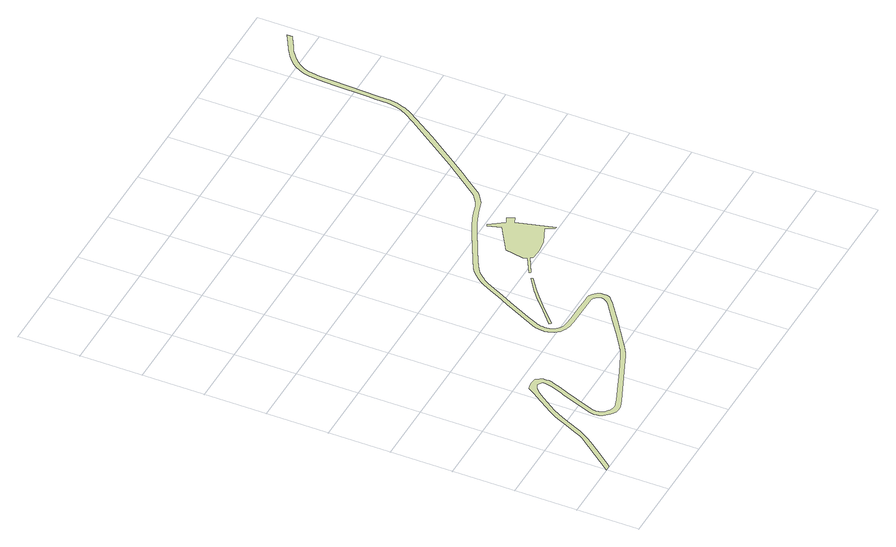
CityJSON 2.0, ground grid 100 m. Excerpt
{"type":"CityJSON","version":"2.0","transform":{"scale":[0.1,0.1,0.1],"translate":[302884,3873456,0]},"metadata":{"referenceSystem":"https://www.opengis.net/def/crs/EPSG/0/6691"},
"CityObjects":{
"landuse1":{"type":"LandUse","attributes":{"class":"204","LandUseDetailAttribute.prefecture":"22","LandUseDetailAttribute.city":"22203","LandUseDetailAttribute.surveyYear":2015},"geometry":[{"type":"MultiSurface","lod":"1","boundaries":[[[0,1,2,3,4,5,6,7,8,9,10]]]}]},
"landuse2":{"type":"LandUse","attributes":{"class":"215","LandUseDetailAttribute.prefecture":"22","LandUseDetailAttribute.city":"22203","LandUseDetailAttribute.surveyYear":2015},"geometry":[{"type":"MultiSurface","lod":"1","boundaries":[[[11,12,13,14,15,16,17,18,19,20,21,22,23,24,25,26,27,28,29,30,31,32,33,34,35,36,37,38,39,40,41,42,43,44,45,46,47,48,49,50,51,52,53,54,55,56,57,58,59,60,61,62,63,64,65,66,67,68,69,70,71,72,73,74,75,76,77,78,79,80,81,82,83,84,85,86,87,88,89,90,91,92,93,94,95,96,97,98,99,100,101,102,103,104,105,106,107,108,109,110,111,112,113,114,115,116,117,118,119,120,121,122,123,124,125,126,127,128,129,130,131,132,133,134,135,136,137,138,139,140,141,142,143,144,145,146,147,148,149,150,151,152,153,154,155,156,157,158,159,160,161,162,163,164,165,166,167,168,169,170,171,172,173,174,175,176,177,178,179,180,181,182,183,184,185,186,187,188,189,190,191,192,193,194,195,196,197,198,199,200,201,202,203,204,205,206,207,208,209,210,211,212,213,214,215,216,217,218,219,220,221,222,223,224,225,226,227,228,229,230,231,232,233,234,235,236,237,238,239,240,241,242,243,244,245,246,247,248,249,250,251,252,253,254,255,256,257,258,259,260,261,262,263,264,265,266,267,268,269,270,271,272,273,274,275,276,277,278,279,280,281,282,283,284,285,286,287,288,289,290,291,292,293,294,295,296,297,298,299,300,301,302,303]]]}]},
"landuse3":{"type":"LandUse","attributes":{"class":"204","LandUseDetailAttribute.prefecture":"22","LandUseDetailAttribute.city":"22203","LandUseDetailAttribute.surveyYear":2015},"geometry":[{"type":"MultiSurface","lod":"1","boundaries":[[[304,305,306,307,308,309,310,311,312,313,314,315,316,317,318,319,320,321,322]]]}]}
},
"vertices":[
[2643,2164,0],[2942,2443,0],[3156,2631,0],[3225,2689,0],[3441,2850,0],[3423,2874,0],[3205,2715,0],[3133,2659,0],[3059,2599,0],[2849,2400,0],[2614,2187,0],
[2724,1968,0],[2680,1977,0],[2651,1986,0],[2621,1999,0],[2591,2022,0],[2566,2047,0],[2546,2077,0],[2531,2109,0],[2520,2144,0],[2515,2180,0],[2516,2213,0],[2519,2251,0],[2524,2282,0],[2535,2327,0],[2542,2350,0],[2548,2366,0],[2625,2536,0],[2812,2905,0],[2897,3075,0],[3055,3388,0],[3072,3416,0],[3099,3454,0],[3137,3501,0],[3168,3540,0],[3189,3563,0],[3246,3613,0],[3293,3647,0],[3344,3682,0],[3435,3730,0],[3496,3762,0],[3610,3821,0],[3669,3852,0],[3693,3863,0],[3734,3884,0],[3967,4001,0],[4195,4110,0],[4279,4149,0],[4299,4157,0],[4347,4172,0],[4422,4196,0],[4608,4252,0],[4641,4265,0],[4659,4274,0],[4693,4297,0],[4806,4379,0],[4842,4416,0],[4895,4486,0],[4894,4486,0],[5006,4631,0],[5128,4790,0],[5687,5559,0],[5942,5928,0],[6039,6080,0],[6100,6192,0],[6110,6226,0],[6146,6346,0],[6158,6390,0],[6167,6462,0],[6167,6652,0],[6176,6892,0],[6194,7409,0],[6198,7513,0],[6202,7610,0],[6219,7749,0],[6236,7824,0],[6267,7900,0],[6312,7975,0],[6350,8028,0],[6407,8085,0],[6429,8103,0],[6460,8128,0],[6559,8206,0],[6648,8255,0],[6728,8298,0],[6812,8346,0],[6841,8364,0],[6843,8447,0],[6693,8361,0],[6561,8290,0],[6427,8200,0],[6356,8141,0],[6292,8078,0],[6248,8016,0],[6200,7934,0],[6164,7847,0],[6144,7762,0],[6127,7616,0],[6115,7330,0],[6097,6788,0],[6092,6653,0],[6092,6467,0],[6083,6405,0],[6061,6318,0],[6030,6222,0],[5974,6118,0],[5879,5970,0],[5867,5953,0],[5228,5056,0],[4835,4532,0],[4757,4441,0],[4699,4394,0],[4623,4345,0],[4616,4341,0],[4596,4330,0],[4537,4305,0],[4400,4265,0],[4327,4239,0],[4281,4223,0],[4250,4211,0],[4164,4175,0],[3935,4066,0],[3702,3949,0],[3424,3806,0],[3417,3802,0],[3271,3727,0],[3264,3722,0],[3203,3672,0],[3140,3616,0],[3112,3585,0],[3077,3542,0],[3040,3495,0],[3018,3459,0],[2995,3421,0],[2917,3274,0],[2842,3115,0],[2800,3039,0],[2745,2927,0],[2598,2633,0],[2480,2396,0],[2454,2320,0],[2448,2297,0],[2442,2260,0],[2439,2216,0],[2438,2175,0],[2445,2127,0],[2459,2081,0],[2479,2038,0],[2506,1999,0],[2539,1964,0],[2582,1932,0],[2625,1914,0],[2644,1908,0],[2661,1903,0],[2710,1892,0],[2744,1890,0],[2801,1889,0],[3362,1877,0],[3370,1876,0],[3395,1869,0],[3420,1855,0],[3438,1842,0],[3452,1829,0],[3462,1816,0],[3469,1803,0],[3475,1786,0],[3478,1771,0],[3478,1753,0],[3474,1736,0],[3471,1727,0],[3465,1713,0],[3454,1691,0],[3431,1662,0],[3384,1613,0],[3075,1389,0],[2858,1232,0],[2608,1055,0],[2584,1038,0],[2531,1003,0],[2473,970,0],[2414,939,0],[2084,802,0],[1698,645,0],[1492,560,0],[1394,529,0],[1370,524,0],[1343,522,0],[1309,525,0],[1279,532,0],[1253,543,0],[1225,560,0],[1206,574,0],[1191,589,0],[1167,616,0],[1152,649,0],[1147,665,0],[1141,683,0],[1137,713,0],[1140,744,0],[1150,792,0],[1162,828,0],[1178,877,0],[1330,1279,0],[1349,1327,0],[1404,1464,0],[1431,1532,0],[1451,1584,0],[1460,1635,0],[1459,1679,0],[1455,1724,0],[1448,1745,0],[1434,1770,0],[1417,1795,0],[1393,1826,0],[1293,1841,0],[1246,1841,0],[1180,1822,0],[1104,1708,0],[1060,1644,0],[838,1319,0],[768,1208,0],[734,1140,0],[678,1020,0],[566,765,0],[526,689,0],[502,645,0],[370,470,0],[9,10,0],[97,8,0],[98,8,0],[120,36,0],[355,339,0],[403,401,0],[430,432,0],[524,554,0],[558,608,0],[567,624,0],[630,733,0],[746,990,0],[798,1109,0],[830,1173,0],[894,1282,0],[1062,1527,0],[1112,1589,0],[1153,1639,0],[1206,1690,0],[1239,1723,0],[1297,1750,0],[1371,1710,0],[1383,1690,0],[1386,1678,0],[1383,1654,0],[1381,1636,0],[1356,1546,0],[1344,1511,0],[1284,1352,0],[1265,1304,0],[1084,836,0],[1073,805,0],[1061,751,0],[1059,720,0],[1062,672,0],[1070,641,0],[1079,618,0],[1097,583,0],[1117,554,0],[1144,520,0],[1169,497,0],[1214,467,0],[1253,448,0],[1297,439,0],[1337,437,0],[1375,440,0],[1518,495,0],[2110,738,0],[2444,876,0],[2506,909,0],[2567,944,0],[2624,981,0],[2649,999,0],[2904,1180,0],[3112,1329,0],[3427,1558,0],[3514,1632,0],[3539,1657,0],[3549,1679,0],[3559,1704,0],[3562,1726,0],[3565,1760,0],[3564,1786,0],[3559,1812,0],[3548,1841,0],[3536,1864,0],[3516,1889,0],[3493,1910,0],[3465,1927,0],[3429,1944,0],[3388,1950,0],[3353,1952,0],[3268,1954,0],[3150,1956,0],[2917,1958,0],[2832,1960,0],[2755,1963,0],
[3545,2928,0],[3841,3089,0],[3867,3043,0],[4054,3035,0],[4249,3065,0],[4512,3178,0],[4598,3040,0],[4621,3041,0],[4465,3635,0],[4555,3674,0],[4497,3783,0],[4408,3743,0],[4244,3976,0],[4219,3966,0],[4277,3753,0],[3846,3475,0],[3792,3175,0],[3824,3118,0],[3529,2958,0]
]}
